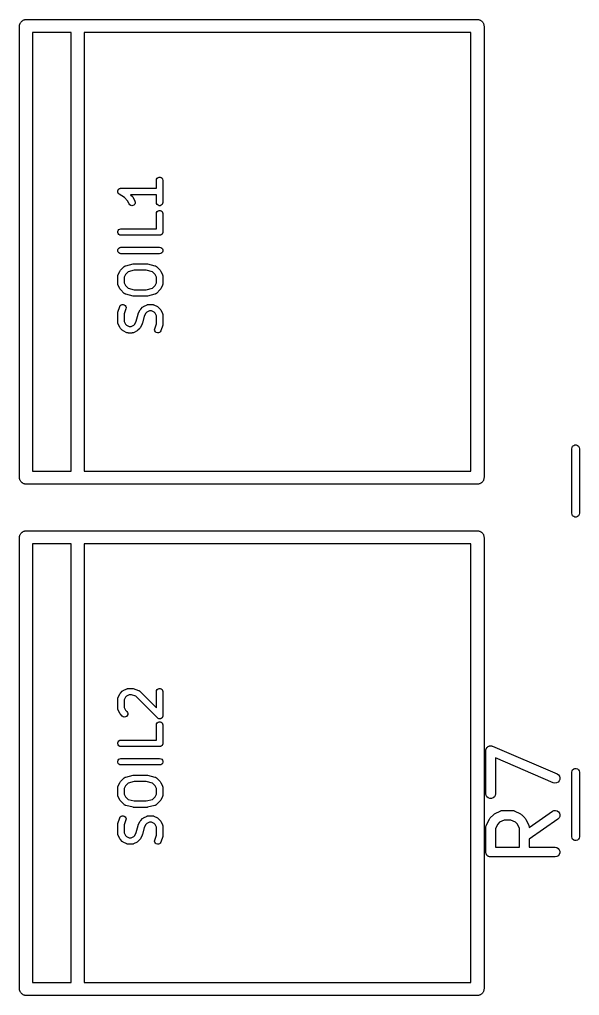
# Model space of a CAD drawing. Extents: x 142.1 to 238.7, y -137.2 to -60.7.
# Drawn here: x 142.3 to 150.98, y -99.46 to -84.34 of the extents above; entities that cross this region are included whole.
import ezdxf

# ---------------------------------------------------------------- set-up
doc = ezdxf.new("R2010")
doc.units = 0
doc.header["$MEASUREMENT"] = 0
doc.layers.add('BLACK', color=7, linetype='CONTINUOUS')

msp = doc.modelspace()

# ---------------------------------------------------------------- linework, layer by layer
at = {"layer": 'Black'}
for p, q in [((142.343, -84.3602), (142.35, -84.3545)), ((142.35, -84.3545), (142.358, -84.3515)), ((142.358, -84.3515), (142.366, -84.347)), ((142.366, -84.347), (142.375, -84.3455)), ((142.375, -84.3455), (142.383, -84.3424)), ((142.383, -84.3424), (142.392, -84.3424)), ((142.392, -84.3424), (142.401, -84.3409)), ((142.401, -84.3409), (143.201, -84.3409)), ((143.201, -84.3409), (149.399, -84.3409)), ((149.399, -84.3409), (149.407, -84.3424)), ((149.407, -84.3424), (149.416, -84.3424)), ((149.416, -84.3424), (149.425, -84.3455)), ((149.425, -84.3455), (149.433, -84.347)), ((149.433, -84.347), (149.441, -84.3515)), ((149.441, -84.3515), (149.449, -84.3545)), ((149.449, -84.3545), (149.456, -84.3602)), ((142.299, -84.4425), (142.301, -84.4337)), ((142.299, -91.4376), (142.299, -84.4425)), ((142.301, -84.4248), (142.304, -84.4165)), ((142.301, -84.4337), (142.301, -84.4248)), ((142.304, -84.4165), (142.305, -84.4077)), ((142.305, -84.4077), (142.31, -84.4)), ((142.31, -84.4), (142.313, -84.3917)), ((142.313, -84.3917), (142.319, -84.3849)), ((142.319, -84.3849), (142.323, -84.3772)), ((142.323, -84.3772), (142.33, -84.3715)), ((142.33, -84.3715), (142.336, -84.3646)), ((142.336, -84.3646), (142.343, -84.3602)), ((149.456, -84.3602), (149.464, -84.3646)), ((149.464, -84.3646), (149.47, -84.3715)), ((149.47, -84.3715), (149.476, -84.3772)), ((149.476, -84.3772), (149.481, -84.3849)), ((149.481, -84.3849), (149.487, -84.3917)), ((149.487, -84.3917), (149.49, -84.4)), ((149.49, -84.4), (149.494, -84.4077)), ((149.494, -84.4077), (149.496, -84.4165)), ((149.496, -84.4165), (149.499, -84.4248)), ((149.499, -84.4248), (149.499, -84.4337)), ((149.499, -84.4337), (149.5, -84.4425)), ((149.5, -84.4425), (149.5, -91.4376)), ((142.502, -84.5441), (142.502, -91.336)), ((143.099, -84.5441), (142.502, -84.5441)), ((143.099, -91.336), (143.099, -84.5441)), ((143.303, -84.5441), (143.303, -91.336)), ((149.297, -84.5441), (143.303, -84.5441)), ((149.297, -91.336), (149.297, -84.5441)), ((144.421, -86.8329), (144.424, -86.8158)), ((144.421, -86.9543), (144.421, -86.8329)), ((144.424, -86.8158), (144.433, -86.8007)), ((144.433, -86.8007), (144.446, -86.7896)), ((144.446, -86.7896), (144.463, -86.7836)), ((144.463, -86.7836), (144.48, -86.7836)), ((144.48, -86.7836), (144.496, -86.7896)), ((144.496, -86.7896), (144.51, -86.8007)), ((144.51, -86.8007), (144.518, -86.8158)), ((144.518, -86.8158), (144.521, -86.8329)), ((144.521, -86.8329), (144.521, -87.1757)), ((143.822, -86.9956), (143.824, -86.99)), ((143.822, -86.9984), (143.822, -86.9956)), ((143.822, -87.0011), (143.822, -86.9984)), ((143.822, -87.007), (143.822, -87.0011)), ((143.822, -87.013), (143.822, -87.007)), ((143.823, -87.0156), (143.822, -87.013)), ((143.823, -87.0183), (143.823, -87.0156)), ((143.826, -87.0237), (143.823, -87.0183)), ((143.824, -86.99), (143.826, -86.9842)), ((143.826, -86.9842), (143.827, -86.9819)), ((143.828, -87.0293), (143.826, -87.0237)), ((143.827, -86.9819), (143.828, -86.9793)), ((143.828, -86.9793), (143.832, -86.9747)), ((143.83, -87.0314), (143.828, -87.0293)), ((143.831, -87.0339), (143.83, -87.0314)), ((143.835, -87.038), (143.831, -87.0339)), ((143.832, -86.9747), (143.835, -86.9697)), ((143.835, -86.9697), (143.838, -86.9681)), ((143.839, -87.0426), (143.835, -87.038)), ((143.838, -86.9681), (143.839, -86.966)), ((143.839, -86.966), (143.844, -86.963)), ((143.842, -87.044), (143.839, -87.0426)), ((143.844, -87.0459), (143.842, -87.044)), ((143.844, -86.963), (143.849, -86.9595)), ((143.925, -87.1003), (143.844, -87.0459)), ((143.849, -86.9595), (143.852, -86.9587)), ((143.852, -86.9587), (143.854, -86.9573)), ((143.854, -86.9573), (143.86, -86.9563)), ((143.86, -86.9563), (143.866, -86.9546)), ((143.866, -86.9546), (143.869, -86.9548)), ((143.869, -86.9548), (143.871, -86.9543)), ((143.871, -86.9543), (144.421, -86.9543)), ((144.421, -87.0543), (144.021, -87.0543)), ((144.021, -87.0543), (144.05, -87.0832)), ((144.421, -87.1757), (144.421, -87.0543)), ((143.973, -87.1482), (143.925, -87.1003)), ((143.998, -87.1981), (143.973, -87.1482)), ((144.008, -87.212), (143.998, -87.1981)), ((144.023, -87.2216), (144.008, -87.212)), ((144.04, -87.2256), (144.023, -87.2216)), ((144.057, -87.2236), (144.04, -87.2256)), ((144.05, -87.0832), (144.054, -87.0898)), ((144.054, -87.0898), (144.059, -87.0962)), ((144.073, -87.2159), (144.057, -87.2236)), ((144.059, -87.0962), (144.088, -87.1534)), ((144.085, -87.2033), (144.073, -87.2159)), ((144.091, -87.1873), (144.085, -87.2033)), ((144.088, -87.1534), (144.093, -87.17)), ((144.093, -87.17), (144.091, -87.1873)), ((144.424, -87.1928), (144.421, -87.1757)), ((144.433, -87.2079), (144.424, -87.1928)), ((144.446, -87.219), (144.433, -87.2079)), ((144.463, -87.225), (144.446, -87.219)), ((144.48, -87.225), (144.463, -87.225)), ((144.496, -87.219), (144.48, -87.225)), ((144.51, -87.2079), (144.496, -87.219)), ((144.518, -87.1928), (144.51, -87.2079)), ((144.521, -87.1757), (144.518, -87.1928)), ((144.421, -87.3471), (144.424, -87.33)), ((144.421, -87.5829), (144.421, -87.3471)), ((144.424, -87.33), (144.433, -87.315)), ((144.433, -87.315), (144.446, -87.3038)), ((144.446, -87.3038), (144.463, -87.2979)), ((144.463, -87.2979), (144.48, -87.2979)), ((144.48, -87.2979), (144.496, -87.3038)), ((144.496, -87.3038), (144.51, -87.315)), ((144.51, -87.315), (144.518, -87.33)), ((144.518, -87.33), (144.521, -87.3471)), ((144.521, -87.3471), (144.521, -87.6329)), ((143.822, -87.6242), (143.828, -87.6079)), ((143.822, -87.6415), (143.822, -87.6242)), ((143.828, -87.6579), (143.822, -87.6415)), ((143.828, -87.6079), (143.839, -87.5946)), ((143.839, -87.6712), (143.828, -87.6579)), ((143.839, -87.5946), (143.854, -87.5859)), ((143.854, -87.6798), (143.839, -87.6712)), ((143.854, -87.5859), (143.871, -87.5829)), ((143.871, -87.6829), (143.854, -87.6798)), ((143.871, -87.5829), (144.421, -87.5829)), ((144.471, -87.6829), (143.871, -87.6829)), ((144.476, -87.6821), (144.471, -87.6829)), ((144.48, -87.6821), (144.476, -87.6821)), ((144.484, -87.6806), (144.48, -87.6821)), ((144.489, -87.6798), (144.484, -87.6806)), ((144.492, -87.6777), (144.489, -87.6798)), ((144.496, -87.6762), (144.492, -87.6777)), ((144.5, -87.6733), (144.496, -87.6762)), ((144.504, -87.6712), (144.5, -87.6733)), ((144.506, -87.6678), (144.504, -87.6712)), ((144.51, -87.665), (144.506, -87.6678)), ((144.512, -87.6612), (144.51, -87.665)), ((144.515, -87.6579), (144.512, -87.6612)), ((144.516, -87.6537), (144.515, -87.6579)), ((144.518, -87.65), (144.516, -87.6537)), ((144.519, -87.6456), (144.518, -87.65)), ((144.521, -87.6415), (144.519, -87.6456)), ((144.521, -87.6329), (144.521, -87.6372)), ((144.521, -87.6372), (144.521, -87.6415)), ((143.822, -87.9099), (143.828, -87.8936)), ((143.822, -87.9273), (143.822, -87.9099)), ((143.828, -87.9436), (143.822, -87.9273)), ((143.828, -87.8936), (143.839, -87.8803)), ((143.839, -87.9569), (143.828, -87.9436)), ((143.839, -87.8803), (143.854, -87.8716)), ((143.854, -87.9656), (143.839, -87.9569)), ((143.854, -87.8716), (143.871, -87.8686)), ((143.871, -87.9686), (143.854, -87.9656)), ((143.871, -87.8686), (144.471, -87.8686)), ((144.471, -87.9686), (143.871, -87.9686)), ((144.471, -87.8686), (144.489, -87.8716)), ((144.489, -87.9656), (144.471, -87.9686)), ((144.489, -87.8716), (144.504, -87.8803)), ((144.504, -87.9569), (144.489, -87.9656)), ((144.504, -87.8803), (144.515, -87.8936)), ((144.515, -87.9436), (144.504, -87.9569)), ((144.515, -87.8936), (144.521, -87.9099)), ((144.521, -87.9273), (144.515, -87.9436)), ((144.521, -87.9099), (144.521, -87.9273)), ((143.945, -88.1558), (144.059, -88.1272)), ((144.059, -88.1272), (144.065, -88.1268)), ((144.065, -88.1268), (144.071, -88.1257)), ((144.071, -88.1257), (144.271, -88.1257)), ((144.271, -88.1257), (144.277, -88.1268)), ((144.277, -88.1268), (144.284, -88.1272)), ((144.284, -88.1272), (144.398, -88.1558)), ((143.827, -88.2962), (143.855, -88.2391)), ((143.855, -88.2391), (143.86, -88.2326)), ((143.86, -88.2326), (143.865, -88.2261)), ((143.865, -88.2261), (143.922, -88.1689)), ((143.922, -88.1689), (143.926, -88.1662)), ((143.926, -88.1662), (143.929, -88.1629)), ((143.929, -88.1629), (143.933, -88.1612)), ((143.933, -88.1612), (143.936, -88.159)), ((143.936, -88.159), (143.941, -88.1577)), ((143.941, -88.1577), (143.945, -88.1558)), ((143.983, -88.2494), (143.941, -88.291)), ((144.078, -88.2257), (143.983, -88.2494)), ((144.265, -88.2257), (144.078, -88.2257)), ((144.36, -88.2494), (144.265, -88.2257)), ((144.402, -88.291), (144.36, -88.2494)), ((144.398, -88.1558), (144.402, -88.1577)), ((144.402, -88.1577), (144.407, -88.159)), ((144.407, -88.159), (144.41, -88.1612)), ((144.41, -88.1612), (144.414, -88.1629)), ((144.414, -88.1629), (144.417, -88.1662)), ((144.417, -88.1662), (144.421, -88.1689)), ((144.421, -88.1689), (144.478, -88.2261)), ((144.478, -88.2261), (144.483, -88.2326)), ((144.483, -88.2326), (144.488, -88.2391)), ((144.488, -88.2391), (144.516, -88.2962)), ((143.821, -88.3186), (143.822, -88.3157)), ((143.821, -88.4329), (143.821, -88.3186)), ((143.822, -88.4357), (143.821, -88.4329)), ((143.822, -88.3129), (143.823, -88.3072)), ((143.822, -88.3157), (143.822, -88.3129)), ((143.822, -88.4386), (143.822, -88.4357)), ((143.823, -88.4442), (143.822, -88.4386)), ((143.823, -88.3072), (143.824, -88.3015)), ((143.824, -88.3015), (143.826, -88.299)), ((143.826, -88.299), (143.827, -88.2962)), ((143.941, -88.291), (143.921, -88.3304)), ((143.921, -88.3304), (143.921, -88.4211)), ((143.921, -88.4211), (143.941, -88.4604)), ((144.421, -88.3304), (144.402, -88.291)), ((144.402, -88.4604), (144.421, -88.4211)), ((144.421, -88.4211), (144.421, -88.3304)), ((144.516, -88.2962), (144.517, -88.299)), ((144.517, -88.299), (144.518, -88.3015)), ((144.518, -88.3015), (144.519, -88.3072)), ((144.519, -88.3072), (144.521, -88.3129)), ((144.521, -88.4386), (144.519, -88.4442)), ((144.521, -88.3129), (144.521, -88.3157)), ((144.521, -88.3157), (144.521, -88.3186)), ((144.521, -88.3186), (144.521, -88.4329)), ((144.521, -88.4329), (144.521, -88.4357)), ((144.521, -88.4357), (144.521, -88.4386)), ((143.824, -88.45), (143.823, -88.4442)), ((143.826, -88.4525), (143.824, -88.45)), ((143.827, -88.4552), (143.826, -88.4525)), ((143.855, -88.5124), (143.827, -88.4552)), ((143.86, -88.5188), (143.855, -88.5124)), ((143.865, -88.5254), (143.86, -88.5188)), ((143.922, -88.5825), (143.865, -88.5254)), ((143.926, -88.5852), (143.922, -88.5825)), ((143.929, -88.5886), (143.926, -88.5852)), ((143.933, -88.5902), (143.929, -88.5886)), ((143.936, -88.5925), (143.933, -88.5902)), ((143.941, -88.5937), (143.936, -88.5925)), ((143.941, -88.4604), (143.983, -88.502)), ((143.983, -88.502), (144.078, -88.5257)), ((144.078, -88.5257), (144.265, -88.5257)), ((144.265, -88.5257), (144.36, -88.502)), ((144.36, -88.502), (144.402, -88.4604)), ((144.407, -88.5925), (144.402, -88.5937)), ((144.41, -88.5902), (144.407, -88.5925)), ((144.414, -88.5886), (144.41, -88.5902)), ((144.417, -88.5852), (144.414, -88.5886)), ((144.421, -88.5825), (144.417, -88.5852)), ((144.478, -88.5254), (144.421, -88.5825)), ((144.483, -88.5188), (144.478, -88.5254)), ((144.488, -88.5124), (144.483, -88.5188)), ((144.516, -88.4552), (144.488, -88.5124)), ((144.517, -88.4525), (144.516, -88.4552)), ((144.518, -88.45), (144.517, -88.4525)), ((144.519, -88.4442), (144.518, -88.45)), ((143.945, -88.5956), (143.941, -88.5937)), ((144.059, -88.6242), (143.945, -88.5956)), ((144.065, -88.6247), (144.059, -88.6242)), ((144.071, -88.6257), (144.065, -88.6247)), ((144.271, -88.6257), (144.071, -88.6257)), ((144.277, -88.6247), (144.271, -88.6257)), ((144.284, -88.6242), (144.277, -88.6247)), ((144.398, -88.5956), (144.284, -88.6242)), ((144.402, -88.5937), (144.398, -88.5956)), ((143.821, -88.89), (143.823, -88.8821)), ((143.821, -89.0329), (143.821, -88.89)), ((143.823, -88.8821), (143.824, -88.8742)), ((143.824, -88.8742), (143.853, -88.7885)), ((143.853, -88.7885), (143.861, -88.7732)), ((143.861, -88.7732), (143.874, -88.7617)), ((143.874, -88.7617), (143.89, -88.7553)), ((143.89, -88.7553), (143.907, -88.7548)), ((143.907, -88.7548), (143.924, -88.7603)), ((143.947, -88.8201), (143.921, -88.8981)), ((143.924, -88.7603), (143.937, -88.7711)), ((143.937, -88.7711), (143.946, -88.7859)), ((143.946, -88.7859), (143.95, -88.8029)), ((143.95, -88.8029), (143.947, -88.8201)), ((144.141, -88.8962), (144.17, -88.8391)), ((144.17, -88.8391), (144.174, -88.8326)), ((144.174, -88.8326), (144.179, -88.8261)), ((144.179, -88.8261), (144.208, -88.7975)), ((144.208, -88.7975), (144.214, -88.7929)), ((144.214, -88.7929), (144.22, -88.7881)), ((144.22, -88.7881), (144.278, -88.7596)), ((144.255, -88.891), (144.233, -88.936)), ((144.272, -88.8739), (144.255, -88.891)), ((144.312, -88.8543), (144.272, -88.8739)), ((144.278, -88.7596), (144.28, -88.7587)), ((144.28, -88.7587), (144.283, -88.7573)), ((144.283, -88.7573), (144.289, -88.7563)), ((144.289, -88.7563), (144.294, -88.7546)), ((144.294, -88.7546), (144.297, -88.7548)), ((144.297, -88.7548), (144.3, -88.7543)), ((144.3, -88.7543), (144.357, -88.7543)), ((144.345, -88.8543), (144.312, -88.8543)), ((144.385, -88.8739), (144.345, -88.8543)), ((144.357, -88.7543), (144.36, -88.7548)), ((144.36, -88.7548), (144.363, -88.7546)), ((144.363, -88.7546), (144.368, -88.7563)), ((144.368, -88.7563), (144.374, -88.7573)), ((144.374, -88.7573), (144.377, -88.7587)), ((144.377, -88.7587), (144.38, -88.7596)), ((144.38, -88.7596), (144.437, -88.7881)), ((144.402, -88.891), (144.385, -88.8739)), ((144.421, -88.9304), (144.402, -88.891)), ((144.437, -88.7881), (144.443, -88.7929)), ((144.443, -88.7929), (144.45, -88.7975)), ((144.45, -88.7975), (144.478, -88.8261)), ((144.478, -88.8261), (144.483, -88.8326)), ((144.483, -88.8326), (144.488, -88.8391)), ((144.488, -88.8391), (144.516, -88.8962)), ((143.822, -89.0357), (143.821, -89.0329)), ((143.822, -89.0386), (143.822, -89.0357)), ((143.823, -89.0442), (143.822, -89.0386)), ((143.824, -89.05), (143.823, -89.0442)), ((143.921, -88.8981), (143.921, -89.0211)), ((143.921, -89.0211), (143.941, -89.0604)), ((144.087, -89.0604), (144.11, -89.0154)), ((144.11, -89.0154), (144.137, -88.9064)), ((144.137, -88.9064), (144.139, -88.9014)), ((144.139, -88.9014), (144.141, -88.8962)), ((144.206, -89.045), (144.203, -89.05)), ((144.233, -88.936), (144.206, -89.045)), ((144.421, -89.0533), (144.421, -88.9304)), ((144.516, -88.8962), (144.517, -88.899)), ((144.517, -88.899), (144.518, -88.9015)), ((144.518, -88.9015), (144.519, -88.9072)), ((144.519, -88.9072), (144.521, -88.9129)), ((144.521, -88.9129), (144.521, -88.9157)), ((144.521, -88.9157), (144.521, -88.9186)), ((144.521, -88.9186), (144.521, -89.0614)), ((143.826, -89.0525), (143.824, -89.05)), ((143.827, -89.0552), (143.826, -89.0525)), ((143.855, -89.1124), (143.827, -89.0552)), ((143.86, -89.1188), (143.855, -89.1124)), ((143.865, -89.1254), (143.86, -89.1188)), ((143.893, -89.1539), (143.865, -89.1254)), ((143.9, -89.1585), (143.893, -89.1539)), ((143.906, -89.1633), (143.9, -89.1585)), ((143.963, -89.1919), (143.906, -89.1633)), ((143.941, -89.0604), (143.958, -89.0775)), ((143.958, -89.0775), (143.998, -89.0971)), ((143.966, -89.1927), (143.963, -89.1919)), ((143.969, -89.1941), (143.966, -89.1927)), ((143.974, -89.1951), (143.969, -89.1941)), ((143.98, -89.1968), (143.974, -89.1951)), ((143.983, -89.1966), (143.98, -89.1968)), ((143.986, -89.1971), (143.983, -89.1966)), ((144.043, -89.1971), (143.986, -89.1971)), ((143.998, -89.0971), (144.031, -89.0971)), ((144.031, -89.0971), (144.07, -89.0775)), ((144.046, -89.1966), (144.043, -89.1971)), ((144.049, -89.1968), (144.046, -89.1966)), ((144.054, -89.1951), (144.049, -89.1968)), ((144.06, -89.1941), (144.054, -89.1951)), ((144.062, -89.1927), (144.06, -89.1941)), ((144.065, -89.1919), (144.062, -89.1927)), ((144.122, -89.1633), (144.065, -89.1919)), ((144.07, -89.0775), (144.087, -89.0604)), ((144.129, -89.1585), (144.122, -89.1633)), ((144.135, -89.1539), (144.129, -89.1585)), ((144.164, -89.1254), (144.135, -89.1539)), ((144.169, -89.1188), (144.164, -89.1254)), ((144.173, -89.1124), (144.169, -89.1188)), ((144.202, -89.0552), (144.173, -89.1124)), ((144.203, -89.05), (144.202, -89.0552)), ((144.393, -89.1485), (144.395, -89.1313)), ((144.396, -89.1655), (144.393, -89.1485)), ((144.395, -89.1313), (144.421, -89.0533)), ((144.405, -89.1803), (144.396, -89.1655)), ((144.419, -89.1911), (144.405, -89.1803)), ((144.436, -89.1966), (144.419, -89.1911)), ((144.453, -89.1961), (144.436, -89.1966)), ((144.469, -89.1897), (144.453, -89.1961)), ((144.482, -89.1782), (144.469, -89.1897)), ((144.49, -89.163), (144.482, -89.1782)), ((144.519, -89.0772), (144.49, -89.163)), ((144.52, -89.0693), (144.519, -89.0772)), ((144.521, -89.0614), (144.52, -89.0693)), ((150.86, -90.99), (150.864, -90.9695)), ((150.86, -91.99), (150.86, -90.99)), ((150.864, -90.9695), (150.874, -90.9514)), ((150.874, -90.9514), (150.89, -90.938)), ((150.89, -90.938), (150.91, -90.9309)), ((150.91, -90.9309), (150.93, -90.9309)), ((150.93, -90.9309), (150.95, -90.938)), ((150.95, -90.938), (150.966, -90.9514)), ((150.966, -90.9514), (150.976, -90.9695)), ((150.976, -90.9695), (150.98, -90.99)), ((150.98, -90.99), (150.98, -91.99)), ((142.301, -91.4464), (142.299, -91.4376)), ((142.301, -91.4553), (142.301, -91.4464)), ((142.304, -91.4636), (142.301, -91.4553)), ((142.305, -91.4724), (142.304, -91.4636)), ((142.502, -91.336), (143.099, -91.336)), ((143.303, -91.336), (149.297, -91.336)), ((149.496, -91.4636), (149.494, -91.4724)), ((149.499, -91.4553), (149.496, -91.4636)), ((149.5, -91.4376), (149.499, -91.4464)), ((149.499, -91.4464), (149.499, -91.4553)), ((142.31, -91.4801), (142.305, -91.4724)), ((142.313, -91.4884), (142.31, -91.4801)), ((142.319, -91.4952), (142.313, -91.4884)), ((142.323, -91.5029), (142.319, -91.4952)), ((142.33, -91.5087), (142.323, -91.5029)), ((142.336, -91.5155), (142.33, -91.5087)), ((142.343, -91.5199), (142.336, -91.5155)), ((142.35, -91.5256), (142.343, -91.5199)), ((142.358, -91.5287), (142.35, -91.5256)), ((142.366, -91.5331), (142.358, -91.5287)), ((142.375, -91.5347), (142.366, -91.5331)), ((142.383, -91.5377), (142.375, -91.5347)), ((142.392, -91.5377), (142.383, -91.5377)), ((142.401, -91.5392), (142.392, -91.5377)), ((143.201, -91.5392), (142.401, -91.5392)), ((149.399, -91.5392), (143.201, -91.5392)), ((149.407, -91.5377), (149.399, -91.5392)), ((149.416, -91.5377), (149.407, -91.5377)), ((149.425, -91.5347), (149.416, -91.5377)), ((149.433, -91.5331), (149.425, -91.5347)), ((149.441, -91.5287), (149.433, -91.5331)), ((149.449, -91.5256), (149.441, -91.5287)), ((149.456, -91.5199), (149.449, -91.5256)), ((149.464, -91.5155), (149.456, -91.5199)), ((149.47, -91.5087), (149.464, -91.5155)), ((149.476, -91.5029), (149.47, -91.5087)), ((149.481, -91.4952), (149.476, -91.5029)), ((149.487, -91.4884), (149.481, -91.4952)), ((149.49, -91.4801), (149.487, -91.4884)), ((149.494, -91.4724), (149.49, -91.4801)), ((150.864, -92.0105), (150.86, -91.99)), ((150.874, -92.0286), (150.864, -92.0105)), ((150.89, -92.042), (150.874, -92.0286)), ((150.91, -92.0491), (150.89, -92.042)), ((150.93, -92.0491), (150.91, -92.0491)), ((150.95, -92.042), (150.93, -92.0491)), ((150.966, -92.0286), (150.95, -92.042)), ((150.976, -92.0105), (150.966, -92.0286)), ((150.98, -91.99), (150.976, -92.0105)), ((142.299, -92.3625), (142.301, -92.3537)), ((142.299, -99.3576), (142.299, -92.3625)), ((142.301, -92.3448), (142.304, -92.3365)), ((142.301, -92.3537), (142.301, -92.3448)), ((142.304, -92.3365), (142.305, -92.3277)), ((142.305, -92.3277), (142.31, -92.32)), ((142.31, -92.32), (142.313, -92.3117)), ((142.313, -92.3117), (142.319, -92.3049)), ((142.319, -92.3049), (142.323, -92.2972)), ((142.323, -92.2972), (142.33, -92.2915)), ((142.33, -92.2915), (142.336, -92.2846)), ((142.336, -92.2846), (142.343, -92.2802)), ((142.343, -92.2802), (142.35, -92.2745)), ((142.35, -92.2745), (142.358, -92.2715)), ((142.358, -92.2715), (142.366, -92.267)), ((142.366, -92.267), (142.375, -92.2655)), ((142.375, -92.2655), (142.383, -92.2624)), ((142.383, -92.2624), (142.392, -92.2624)), ((142.392, -92.2624), (142.401, -92.2609)), ((142.401, -92.2609), (143.201, -92.2609)), ((143.201, -92.2609), (149.399, -92.2609)), ((149.399, -92.2609), (149.407, -92.2624)), ((149.407, -92.2624), (149.416, -92.2624)), ((149.416, -92.2624), (149.425, -92.2655)), ((149.425, -92.2655), (149.433, -92.267)), ((149.433, -92.267), (149.441, -92.2715)), ((149.441, -92.2715), (149.449, -92.2745)), ((149.449, -92.2745), (149.456, -92.2802)), ((149.456, -92.2802), (149.464, -92.2846)), ((149.464, -92.2846), (149.47, -92.2915)), ((149.47, -92.2915), (149.476, -92.2972)), ((149.476, -92.2972), (149.481, -92.3049)), ((149.481, -92.3049), (149.487, -92.3117)), ((149.487, -92.3117), (149.49, -92.32)), ((149.49, -92.32), (149.494, -92.3277)), ((149.494, -92.3277), (149.496, -92.3365)), ((149.496, -92.3365), (149.499, -92.3448)), ((149.499, -92.3448), (149.499, -92.3537)), ((149.499, -92.3537), (149.5, -92.3625)), ((149.5, -92.3625), (149.5, -99.3576)), ((142.502, -92.4641), (142.502, -99.256)), ((143.099, -92.4641), (142.502, -92.4641)), ((143.099, -99.256), (143.099, -92.4641)), ((143.303, -92.4641), (143.303, -99.256)), ((149.297, -92.4641), (143.303, -92.4641)), ((149.297, -99.256), (149.297, -92.4641)), ((143.827, -94.8448), (143.855, -94.7876)), ((143.855, -94.7876), (143.86, -94.7812)), ((143.86, -94.7812), (143.865, -94.7746)), ((143.865, -94.7746), (143.893, -94.7461)), ((143.893, -94.7461), (143.9, -94.7415)), ((143.9, -94.7415), (143.906, -94.7367)), ((143.906, -94.7367), (143.963, -94.7081)), ((143.963, -94.7081), (143.966, -94.7073)), ((143.966, -94.7073), (143.969, -94.7059)), ((143.969, -94.7059), (143.974, -94.7049)), ((143.974, -94.7049), (143.98, -94.7032)), ((143.98, -94.7032), (143.983, -94.7034)), ((143.983, -94.7034), (143.986, -94.7029)), ((143.986, -94.7029), (144.043, -94.7029)), ((144.043, -94.7029), (144.051, -94.7042)), ((144.051, -94.7042), (144.059, -94.7054)), ((144.059, -94.7054), (144.144, -94.734)), ((144.144, -94.734), (144.147, -94.7354)), ((144.147, -94.7354), (144.15, -94.7361)), ((144.15, -94.7361), (144.154, -94.7395)), ((144.154, -94.7395), (144.16, -94.7423)), ((144.16, -94.7423), (144.162, -94.7444)), ((144.162, -94.7444), (144.164, -94.7461)), ((144.164, -94.7461), (144.421, -95.0036)), ((144.421, -94.7529), (144.424, -94.7358)), ((144.421, -95.0036), (144.421, -94.7529)), ((144.424, -94.7358), (144.433, -94.7207)), ((144.433, -94.7207), (144.446, -94.7096)), ((144.446, -94.7096), (144.463, -94.7036)), ((144.463, -94.7036), (144.48, -94.7036)), ((144.48, -94.7036), (144.496, -94.7096)), ((144.496, -94.7096), (144.51, -94.7207)), ((144.51, -94.7207), (144.518, -94.7358)), ((144.518, -94.7358), (144.521, -94.7529)), ((144.521, -94.7529), (144.521, -95.1243)), ((143.821, -94.8671), (143.822, -94.8643)), ((143.821, -95.01), (143.821, -94.8671)), ((143.822, -94.8614), (143.823, -94.8558)), ((143.822, -94.8643), (143.822, -94.8614)), ((143.823, -94.8558), (143.824, -94.85)), ((143.824, -94.85), (143.826, -94.8475)), ((143.826, -94.8475), (143.827, -94.8448)), ((143.941, -94.8396), (143.921, -94.8789)), ((143.921, -94.8789), (143.921, -94.9982)), ((143.958, -94.8225), (143.941, -94.8396)), ((143.998, -94.8029), (143.958, -94.8225)), ((144.035, -94.8029), (143.998, -94.8029)), ((144.102, -94.8251), (144.035, -94.8029)), ((144.436, -95.1596), (144.102, -94.8251)), ((143.822, -95.0128), (143.821, -95.01)), ((143.822, -95.0157), (143.822, -95.0128)), ((143.823, -95.0213), (143.822, -95.0157)), ((143.824, -95.0271), (143.823, -95.0213)), ((143.826, -95.0296), (143.824, -95.0271)), ((143.827, -95.0324), (143.826, -95.0296)), ((143.855, -95.0895), (143.827, -95.0324)), ((143.86, -95.0959), (143.855, -95.0895)), ((143.921, -94.9982), (143.941, -95.0375)), ((143.941, -95.0375), (143.964, -95.0604)), ((143.964, -95.0604), (143.974, -95.0746)), ((143.974, -95.0746), (143.978, -95.0914)), ((143.978, -95.0914), (143.977, -95.1087)), ((143.865, -95.1025), (143.86, -95.0959)), ((143.893, -95.1311), (143.865, -95.1025)), ((143.907, -95.141), (143.893, -95.1311)), ((143.924, -95.1455), (143.907, -95.141)), ((143.942, -95.144), (143.924, -95.1455)), ((143.957, -95.1367), (143.942, -95.144)), ((143.97, -95.1244), (143.957, -95.1367)), ((143.977, -95.1087), (143.97, -95.1244)), ((144.424, -95.25), (144.433, -95.235)), ((144.433, -95.235), (144.446, -95.2238)), ((144.441, -95.1634), (144.436, -95.1596)), ((144.446, -95.1676), (144.441, -95.1634)), ((144.448, -95.1683), (144.446, -95.1676)), ((144.446, -95.2238), (144.463, -95.2179)), ((144.45, -95.1696), (144.448, -95.1683)), ((144.457, -95.1713), (144.45, -95.1696)), ((144.463, -95.1735), (144.457, -95.1713)), ((144.465, -95.1735), (144.463, -95.1735)), ((144.463, -95.2179), (144.48, -95.2179)), ((144.467, -95.1741), (144.465, -95.1735)), ((144.474, -95.1735), (144.467, -95.1741)), ((144.48, -95.1735), (144.474, -95.1735)), ((144.482, -95.1728), (144.48, -95.1735)), ((144.48, -95.2179), (144.496, -95.2238)), ((144.484, -95.1726), (144.482, -95.1728)), ((144.49, -95.1698), (144.484, -95.1726)), ((144.496, -95.1676), (144.49, -95.1698)), ((144.498, -95.1662), (144.496, -95.1676)), ((144.496, -95.2238), (144.51, -95.235)), ((144.5, -95.1652), (144.498, -95.1662)), ((144.505, -95.1606), (144.5, -95.1652)), ((144.51, -95.1564), (144.505, -95.1606)), ((144.511, -95.1545), (144.51, -95.1564)), ((144.51, -95.235), (144.518, -95.25)), ((144.512, -95.153), (144.511, -95.1545)), ((144.515, -95.147), (144.512, -95.153)), ((144.518, -95.1414), (144.515, -95.147)), ((144.519, -95.1392), (144.518, -95.1414)), ((144.52, -95.1372), (144.519, -95.1392)), ((144.521, -95.1243), (144.52, -95.1307)), ((144.52, -95.1307), (144.52, -95.1372)), ((144.421, -95.2671), (144.424, -95.25)), ((144.421, -95.5029), (144.421, -95.2671)), ((144.518, -95.25), (144.521, -95.2671)), ((144.521, -95.2671), (144.521, -95.5529)), ((143.822, -95.5442), (143.828, -95.5279)), ((143.822, -95.5615), (143.822, -95.5442)), ((143.828, -95.5279), (143.839, -95.5146)), ((143.839, -95.5146), (143.854, -95.5059)), ((143.854, -95.5059), (143.871, -95.5029)), ((143.871, -95.5029), (144.421, -95.5029)), ((143.828, -95.5779), (143.822, -95.5615)), ((143.839, -95.5912), (143.828, -95.5779)), ((143.854, -95.5998), (143.839, -95.5912)), ((143.871, -95.6029), (143.854, -95.5998)), ((144.471, -95.6029), (143.871, -95.6029)), ((144.476, -95.6021), (144.471, -95.6029)), ((144.48, -95.6021), (144.476, -95.6021)), ((144.484, -95.6006), (144.48, -95.6021)), ((144.489, -95.5998), (144.484, -95.6006)), ((144.492, -95.5977), (144.489, -95.5998)), ((144.496, -95.5962), (144.492, -95.5977)), ((144.5, -95.5933), (144.496, -95.5962)), ((144.504, -95.5912), (144.5, -95.5933)), ((144.506, -95.5878), (144.504, -95.5912)), ((144.51, -95.585), (144.506, -95.5878)), ((144.512, -95.5812), (144.51, -95.585)), ((144.515, -95.5779), (144.512, -95.5812)), ((144.516, -95.5737), (144.515, -95.5779)), ((144.518, -95.57), (144.516, -95.5737)), ((144.519, -95.5656), (144.518, -95.57)), ((144.521, -95.5615), (144.519, -95.5656)), ((144.521, -95.5529), (144.521, -95.5572)), ((144.521, -95.5572), (144.521, -95.5615)), ((149.527, -95.6667), (149.529, -95.6582)), ((149.527, -96.3333), (149.527, -95.6667)), ((149.529, -95.6495), (149.531, -95.6454)), ((149.529, -95.6582), (149.529, -95.6495)), ((149.531, -95.6454), (149.532, -95.641)), ((149.532, -95.641), (149.536, -95.6335)), ((149.536, -95.6335), (149.54, -95.6256)), ((149.54, -95.6256), (149.543, -95.6223)), ((149.543, -95.6223), (149.545, -95.6185)), ((149.545, -95.6185), (149.552, -95.6129)), ((149.552, -95.6129), (149.557, -95.6066)), ((149.557, -95.6066), (149.561, -95.6046)), ((149.561, -95.6046), (149.565, -95.6017)), ((149.565, -95.6017), (149.573, -95.5988)), ((149.573, -95.5988), (149.581, -95.5949)), ((149.581, -95.5949), (149.585, -95.5943)), ((149.585, -95.5943), (149.589, -95.5928)), ((149.589, -95.5928), (149.598, -95.5928)), ((149.598, -95.5928), (149.607, -95.5918)), ((149.607, -95.5918), (149.611, -95.5928)), ((149.611, -95.5928), (149.615, -95.5928)), ((149.615, -95.5928), (149.624, -95.5958)), ((149.624, -95.5958), (149.632, -95.5977)), ((149.632, -95.5977), (150.632, -96.0263)), ((143.822, -95.8299), (143.828, -95.8136)), ((143.822, -95.8473), (143.822, -95.8299)), ((143.828, -95.8636), (143.822, -95.8473)), ((143.828, -95.8136), (143.839, -95.8003)), ((143.839, -95.8003), (143.854, -95.7916)), ((143.854, -95.7916), (143.871, -95.7886)), ((143.871, -95.7886), (144.471, -95.7886)), ((144.471, -95.7886), (144.489, -95.7916)), ((144.489, -95.7916), (144.504, -95.8003)), ((144.504, -95.8003), (144.515, -95.8136)), ((144.515, -95.8136), (144.521, -95.8299)), ((144.521, -95.8473), (144.515, -95.8636)), ((144.521, -95.8299), (144.521, -95.8473)), ((150.573, -96.1642), (149.677, -95.7804)), ((149.677, -95.7804), (149.677, -96.3333)), ((143.839, -95.8769), (143.828, -95.8636)), ((143.854, -95.8856), (143.839, -95.8769)), ((143.871, -95.8886), (143.854, -95.8856)), ((144.471, -95.8886), (143.871, -95.8886)), ((144.489, -95.8856), (144.471, -95.8886)), ((144.504, -95.8769), (144.489, -95.8856)), ((144.515, -95.8636), (144.504, -95.8769)), ((150.86, -96), (150.864, -95.9795)), ((150.86, -97), (150.86, -96)), ((150.864, -95.9795), (150.874, -95.9614)), ((150.874, -95.9614), (150.89, -95.948)), ((150.89, -95.948), (150.91, -95.9409)), ((150.91, -95.9409), (150.93, -95.9409)), ((150.93, -95.9409), (150.95, -95.948)), ((150.95, -95.948), (150.966, -95.9614)), ((150.966, -95.9614), (150.976, -95.9795)), ((150.976, -95.9795), (150.98, -96)), ((150.98, -96), (150.98, -97)), ((143.86, -96.1526), (143.865, -96.1461)), ((143.865, -96.1461), (143.922, -96.0889)), ((143.922, -96.0889), (143.926, -96.0862)), ((143.926, -96.0862), (143.929, -96.0829)), ((143.929, -96.0829), (143.933, -96.0812)), ((143.933, -96.0812), (143.936, -96.079)), ((143.936, -96.079), (143.941, -96.0777)), ((143.941, -96.0777), (143.945, -96.0758)), ((143.945, -96.0758), (144.059, -96.0472)), ((144.078, -96.1457), (143.983, -96.1694)), ((144.059, -96.0472), (144.065, -96.0468)), ((144.065, -96.0468), (144.071, -96.0457)), ((144.071, -96.0457), (144.271, -96.0457)), ((144.265, -96.1457), (144.078, -96.1457)), ((144.36, -96.1694), (144.265, -96.1457)), ((144.271, -96.0457), (144.277, -96.0468)), ((144.277, -96.0468), (144.284, -96.0472)), ((144.284, -96.0472), (144.398, -96.0758)), ((144.398, -96.0758), (144.402, -96.0777)), ((144.402, -96.0777), (144.407, -96.079)), ((144.407, -96.079), (144.41, -96.0812)), ((144.41, -96.0812), (144.414, -96.0829)), ((144.414, -96.0829), (144.417, -96.0862)), ((144.417, -96.0862), (144.421, -96.0889)), ((144.421, -96.0889), (144.478, -96.1461)), ((144.478, -96.1461), (144.483, -96.1526)), ((150.632, -96.0263), (150.654, -96.0406)), ((150.665, -96.1363), (150.647, -96.1553)), ((150.654, -96.0406), (150.669, -96.0614)), ((150.675, -96.1124), (150.665, -96.1363)), ((150.669, -96.0614), (150.677, -96.0864)), ((150.677, -96.0864), (150.675, -96.1124)), ((143.821, -96.2386), (143.822, -96.2357)), ((143.821, -96.3529), (143.821, -96.2386)), ((143.822, -96.2329), (143.823, -96.2272)), ((143.822, -96.2357), (143.822, -96.2329)), ((143.823, -96.2272), (143.824, -96.2215)), ((143.824, -96.2215), (143.826, -96.219)), ((143.826, -96.219), (143.827, -96.2162)), ((143.827, -96.2162), (143.855, -96.1591)), ((143.855, -96.1591), (143.86, -96.1526)), ((143.941, -96.211), (143.921, -96.2504)), ((143.921, -96.2504), (143.921, -96.3411)), ((143.983, -96.1694), (143.941, -96.211)), ((144.402, -96.211), (144.36, -96.1694)), ((144.421, -96.2504), (144.402, -96.211)), ((144.421, -96.3411), (144.421, -96.2504)), ((144.483, -96.1526), (144.488, -96.1591)), ((144.488, -96.1591), (144.516, -96.2162)), ((144.516, -96.2162), (144.517, -96.219)), ((144.517, -96.219), (144.518, -96.2215)), ((144.518, -96.2215), (144.519, -96.2272)), ((144.519, -96.2272), (144.521, -96.2329)), ((144.521, -96.2329), (144.521, -96.2357)), ((144.521, -96.2357), (144.521, -96.2386)), ((144.521, -96.2386), (144.521, -96.3529)), ((150.598, -96.1701), (150.573, -96.1642)), ((150.624, -96.167), (150.598, -96.1701)), ((150.647, -96.1553), (150.624, -96.167)), ((143.822, -96.3557), (143.821, -96.3529)), ((143.822, -96.3586), (143.822, -96.3557)), ((143.823, -96.3642), (143.822, -96.3586)), ((143.824, -96.37), (143.823, -96.3642)), ((143.826, -96.3725), (143.824, -96.37)), ((143.827, -96.3752), (143.826, -96.3725)), ((143.855, -96.4324), (143.827, -96.3752)), ((143.86, -96.4388), (143.855, -96.4324)), ((143.865, -96.4454), (143.86, -96.4388)), ((143.922, -96.5025), (143.865, -96.4454)), ((143.921, -96.3411), (143.941, -96.3804)), ((143.941, -96.3804), (143.983, -96.422)), ((143.983, -96.422), (144.078, -96.4457)), ((144.078, -96.4457), (144.265, -96.4457)), ((144.265, -96.4457), (144.36, -96.422)), ((144.36, -96.422), (144.402, -96.3804)), ((144.402, -96.3804), (144.421, -96.3411)), ((144.478, -96.4454), (144.421, -96.5025)), ((144.483, -96.4388), (144.478, -96.4454)), ((144.488, -96.4324), (144.483, -96.4388)), ((144.516, -96.3752), (144.488, -96.4324)), ((144.517, -96.3725), (144.516, -96.3752)), ((144.518, -96.37), (144.517, -96.3725)), ((144.519, -96.3642), (144.518, -96.37)), ((144.521, -96.3586), (144.519, -96.3642)), ((144.521, -96.3529), (144.521, -96.3557)), ((144.521, -96.3557), (144.521, -96.3586)), ((149.532, -96.359), (149.527, -96.3333)), ((149.545, -96.3815), (149.532, -96.359)), ((149.565, -96.3983), (149.545, -96.3815)), ((149.589, -96.4072), (149.565, -96.3983)), ((149.615, -96.4072), (149.589, -96.4072)), ((149.64, -96.3983), (149.615, -96.4072)), ((149.66, -96.3815), (149.64, -96.3983)), ((149.673, -96.359), (149.66, -96.3815)), ((149.677, -96.3333), (149.673, -96.359)), ((143.926, -96.5052), (143.922, -96.5025)), ((143.929, -96.5086), (143.926, -96.5052)), ((143.933, -96.5102), (143.929, -96.5086)), ((143.936, -96.5125), (143.933, -96.5102)), ((143.941, -96.5137), (143.936, -96.5125)), ((143.945, -96.5156), (143.941, -96.5137)), ((144.059, -96.5442), (143.945, -96.5156)), ((144.065, -96.5447), (144.059, -96.5442)), ((144.071, -96.5457), (144.065, -96.5447)), ((144.271, -96.5457), (144.071, -96.5457)), ((144.277, -96.5447), (144.271, -96.5457)), ((144.284, -96.5442), (144.277, -96.5447)), ((144.398, -96.5156), (144.284, -96.5442)), ((144.402, -96.5137), (144.398, -96.5156)), ((144.407, -96.5125), (144.402, -96.5137)), ((144.41, -96.5102), (144.407, -96.5125)), ((144.414, -96.5086), (144.41, -96.5102)), ((144.417, -96.5052), (144.414, -96.5086)), ((144.421, -96.5025), (144.417, -96.5052)), ((149.664, -96.6472), (149.759, -96.5996)), ((149.759, -96.5996), (149.763, -96.5984)), ((149.763, -96.5984), (149.767, -96.5962)), ((149.767, -96.5962), (149.776, -96.5947)), ((149.776, -96.5947), (149.784, -96.5922)), ((149.784, -96.5922), (149.789, -96.5924)), ((149.789, -96.5924), (149.793, -96.5917)), ((149.793, -96.5917), (149.936, -96.5917)), ((149.936, -96.5917), (149.94, -96.5924)), ((149.94, -96.5924), (149.944, -96.5922)), ((149.944, -96.5922), (149.953, -96.5947)), ((149.953, -96.5947), (149.961, -96.5962)), ((149.961, -96.5962), (149.965, -96.5984)), ((149.965, -96.5984), (149.969, -96.5996)), ((149.969, -96.5996), (150.064, -96.6472)), ((150.201, -96.8561), (150.559, -96.6052)), ((150.559, -96.6052), (150.583, -96.5942)), ((150.583, -96.5942), (150.609, -96.592)), ((150.609, -96.592), (150.634, -96.5987)), ((150.634, -96.5987), (150.655, -96.6136)), ((143.824, -96.7942), (143.853, -96.7085)), ((143.853, -96.7085), (143.861, -96.6932)), ((143.861, -96.6932), (143.874, -96.6817)), ((143.874, -96.6817), (143.89, -96.6753)), ((143.89, -96.6753), (143.907, -96.6748)), ((143.907, -96.6748), (143.924, -96.6803)), ((143.947, -96.7401), (143.921, -96.8181)), ((143.924, -96.6803), (143.937, -96.6911)), ((143.937, -96.6911), (143.946, -96.7059)), ((143.946, -96.7059), (143.95, -96.7229)), ((143.95, -96.7229), (143.947, -96.7401)), ((144.17, -96.7591), (144.174, -96.7526)), ((144.174, -96.7526), (144.179, -96.7461)), ((144.179, -96.7461), (144.208, -96.7175)), ((144.208, -96.7175), (144.214, -96.7129)), ((144.214, -96.7129), (144.22, -96.7081)), ((144.22, -96.7081), (144.278, -96.6796)), ((144.278, -96.6796), (144.28, -96.6787)), ((144.28, -96.6787), (144.283, -96.6773)), ((144.283, -96.6773), (144.289, -96.6763)), ((144.289, -96.6763), (144.294, -96.6746)), ((144.294, -96.6746), (144.297, -96.6748)), ((144.297, -96.6748), (144.3, -96.6743)), ((144.3, -96.6743), (144.357, -96.6743)), ((144.357, -96.6743), (144.36, -96.6748)), ((144.36, -96.6748), (144.363, -96.6746)), ((144.363, -96.6746), (144.368, -96.6763)), ((144.368, -96.6763), (144.374, -96.6773)), ((144.374, -96.6773), (144.377, -96.6787)), ((144.377, -96.6787), (144.38, -96.6796)), ((144.38, -96.6796), (144.437, -96.7081)), ((144.437, -96.7081), (144.443, -96.7129)), ((144.443, -96.7129), (144.45, -96.7175)), ((144.45, -96.7175), (144.478, -96.7461)), ((144.478, -96.7461), (144.483, -96.7526)), ((144.483, -96.7526), (144.488, -96.7591)), ((149.535, -96.8236), (149.583, -96.7284)), ((149.583, -96.7284), (149.59, -96.7187)), ((149.59, -96.7187), (149.597, -96.7089)), ((149.597, -96.7089), (149.645, -96.6613)), ((149.645, -96.6613), (149.654, -96.6544)), ((149.654, -96.6544), (149.664, -96.6472)), ((149.811, -96.7417), (149.742, -96.7759)), ((149.918, -96.7417), (149.811, -96.7417)), ((149.987, -96.7759), (149.918, -96.7417)), ((150.064, -96.6472), (150.074, -96.6544)), ((150.074, -96.6544), (150.084, -96.6613)), ((150.084, -96.6613), (150.132, -96.7089)), ((150.132, -96.7089), (150.138, -96.7187)), ((150.138, -96.7187), (150.146, -96.7284)), ((150.146, -96.7284), (150.193, -96.8236)), ((150.645, -96.7281), (150.201, -97.039)), ((150.664, -96.7097), (150.645, -96.7281)), ((150.655, -96.6136), (150.67, -96.635)), ((150.675, -96.6861), (150.664, -96.7097)), ((150.67, -96.635), (150.677, -96.6601)), ((150.677, -96.6601), (150.675, -96.6861)), ((143.821, -96.81), (143.823, -96.8021)), ((143.821, -96.9529), (143.821, -96.81)), ((143.823, -96.8021), (143.824, -96.7942)), ((143.921, -96.8181), (143.921, -96.9411)), ((144.11, -96.9354), (144.137, -96.8264)), ((144.137, -96.8264), (144.139, -96.8214)), ((144.139, -96.8214), (144.141, -96.8162)), ((144.141, -96.8162), (144.17, -96.7591)), ((144.233, -96.856), (144.206, -96.965)), ((144.255, -96.811), (144.233, -96.856)), ((144.272, -96.7939), (144.255, -96.811)), ((144.312, -96.7743), (144.272, -96.7939)), ((144.345, -96.7743), (144.312, -96.7743)), ((144.385, -96.7939), (144.345, -96.7743)), ((144.402, -96.811), (144.385, -96.7939)), ((144.421, -96.8504), (144.402, -96.811)), ((144.421, -96.9733), (144.421, -96.8504)), ((144.488, -96.7591), (144.516, -96.8162)), ((144.516, -96.8162), (144.517, -96.819)), ((144.517, -96.819), (144.518, -96.8215)), ((144.518, -96.8215), (144.519, -96.8272)), ((144.519, -96.8272), (144.521, -96.8329)), ((144.521, -96.8329), (144.521, -96.8357)), ((144.521, -96.8357), (144.521, -96.8386)), ((144.521, -96.8386), (144.521, -96.9814)), ((149.527, -96.8571), (149.528, -96.8529)), ((149.527, -97.2381), (149.527, -96.8571)), ((149.528, -96.8486), (149.53, -96.8401)), ((149.528, -96.8529), (149.528, -96.8486)), ((149.53, -96.8401), (149.532, -96.8315)), ((149.532, -96.8315), (149.534, -96.8277)), ((149.534, -96.8277), (149.535, -96.8236)), ((149.712, -96.8063), (149.677, -96.8748)), ((149.677, -96.8748), (149.677, -97.1631)), ((149.742, -96.7759), (149.712, -96.8063)), ((150.017, -96.8063), (149.987, -96.7759)), ((150.051, -96.8748), (150.017, -96.8063)), ((150.051, -97.1631), (150.051, -96.8748)), ((150.193, -96.8236), (150.195, -96.8277)), ((150.195, -96.8277), (150.197, -96.8315)), ((150.197, -96.8315), (150.198, -96.8401)), ((150.198, -96.8401), (150.201, -96.8486)), ((150.201, -96.8486), (150.2, -96.8529)), ((150.2, -96.8529), (150.201, -96.8561)), ((143.822, -96.9557), (143.821, -96.9529)), ((143.822, -96.9586), (143.822, -96.9557)), ((143.823, -96.9642), (143.822, -96.9586)), ((143.824, -96.97), (143.823, -96.9642)), ((143.826, -96.9725), (143.824, -96.97)), ((143.827, -96.9752), (143.826, -96.9725)), ((143.855, -97.0324), (143.827, -96.9752)), ((143.86, -97.0388), (143.855, -97.0324)), ((143.865, -97.0454), (143.86, -97.0388)), ((143.893, -97.0739), (143.865, -97.0454)), ((143.921, -96.9411), (143.941, -96.9804)), ((143.941, -96.9804), (143.958, -96.9975)), ((143.958, -96.9975), (143.998, -97.0171)), ((143.998, -97.0171), (144.031, -97.0171)), ((144.031, -97.0171), (144.07, -96.9975)), ((144.07, -96.9975), (144.087, -96.9804)), ((144.087, -96.9804), (144.11, -96.9354)), ((144.164, -97.0454), (144.135, -97.0739)), ((144.169, -97.0388), (144.164, -97.0454)), ((144.173, -97.0324), (144.169, -97.0388)), ((144.202, -96.9752), (144.173, -97.0324)), ((144.203, -96.97), (144.202, -96.9752)), ((144.206, -96.965), (144.203, -96.97)), ((144.393, -97.0685), (144.395, -97.0513)), ((144.395, -97.0513), (144.421, -96.9733)), ((144.519, -96.9972), (144.49, -97.083)), ((144.52, -96.9893), (144.519, -96.9972)), ((144.521, -96.9814), (144.52, -96.9893)), ((150.201, -97.039), (150.201, -97.1631)), ((150.864, -97.0205), (150.86, -97)), ((150.874, -97.0386), (150.864, -97.0205)), ((150.89, -97.052), (150.874, -97.0386)), ((150.91, -97.0591), (150.89, -97.052)), ((150.93, -97.0591), (150.91, -97.0591)), ((150.95, -97.052), (150.93, -97.0591)), ((150.966, -97.0386), (150.95, -97.052)), ((150.976, -97.0205), (150.966, -97.0386)), ((150.98, -97), (150.976, -97.0205)), ((143.9, -97.0785), (143.893, -97.0739)), ((143.906, -97.0833), (143.9, -97.0785)), ((143.963, -97.1119), (143.906, -97.0833)), ((143.966, -97.1127), (143.963, -97.1119)), ((143.969, -97.1141), (143.966, -97.1127)), ((143.974, -97.1151), (143.969, -97.1141)), ((143.98, -97.1168), (143.974, -97.1151)), ((143.983, -97.1166), (143.98, -97.1168)), ((143.986, -97.1171), (143.983, -97.1166)), ((144.043, -97.1171), (143.986, -97.1171)), ((144.046, -97.1166), (144.043, -97.1171)), ((144.049, -97.1168), (144.046, -97.1166)), ((144.054, -97.1151), (144.049, -97.1168)), ((144.06, -97.1141), (144.054, -97.1151)), ((144.062, -97.1127), (144.06, -97.1141)), ((144.065, -97.1119), (144.062, -97.1127)), ((144.122, -97.0833), (144.065, -97.1119)), ((144.129, -97.0785), (144.122, -97.0833)), ((144.135, -97.0739), (144.129, -97.0785)), ((144.396, -97.0855), (144.393, -97.0685)), ((144.405, -97.1003), (144.396, -97.0855)), ((144.419, -97.1111), (144.405, -97.1003)), ((144.436, -97.1166), (144.419, -97.1111)), ((144.453, -97.1161), (144.436, -97.1166)), ((144.469, -97.1097), (144.453, -97.1161)), ((144.482, -97.0982), (144.469, -97.1097)), ((144.49, -97.083), (144.482, -97.0982)), ((149.677, -97.1631), (150.051, -97.1631)), ((150.201, -97.1631), (150.602, -97.1631)), ((150.602, -97.1631), (150.628, -97.1676)), ((150.628, -97.1676), (150.651, -97.1806)), ((150.651, -97.1806), (150.667, -97.2006)), ((150.667, -97.2006), (150.676, -97.2251)), ((149.529, -97.2446), (149.527, -97.2381)), ((149.529, -97.2511), (149.529, -97.2446)), ((149.531, -97.2573), (149.529, -97.2511)), ((149.532, -97.2637), (149.531, -97.2573)), ((149.535, -97.2694), (149.532, -97.2637)), ((149.537, -97.2756), (149.535, -97.2694)), ((149.542, -97.2806), (149.537, -97.2756)), ((149.545, -97.2863), (149.542, -97.2806)), ((149.55, -97.2905), (149.545, -97.2863)), ((149.554, -97.2955), (149.55, -97.2905)), ((149.56, -97.2988), (149.554, -97.2955)), ((149.565, -97.303), (149.56, -97.2988)), ((149.571, -97.3053), (149.565, -97.303)), ((149.577, -97.3086), (149.571, -97.3053)), ((149.583, -97.3097), (149.577, -97.3086)), ((149.589, -97.312), (149.583, -97.3097)), ((149.596, -97.312), (149.589, -97.312)), ((149.602, -97.3131), (149.596, -97.312)), ((150.602, -97.3131), (149.602, -97.3131)), ((150.628, -97.3086), (150.602, -97.3131)), ((150.651, -97.2955), (150.628, -97.3086)), ((150.667, -97.2756), (150.651, -97.2955)), ((150.676, -97.2511), (150.667, -97.2756)), ((150.676, -97.2251), (150.676, -97.2511)), ((142.502, -99.256), (143.099, -99.256)), ((143.303, -99.256), (149.297, -99.256)), ((142.301, -99.3664), (142.299, -99.3576)), ((142.301, -99.3753), (142.301, -99.3664)), ((142.304, -99.3836), (142.301, -99.3753)), ((142.305, -99.3924), (142.304, -99.3836)), ((142.31, -99.4001), (142.305, -99.3924)), ((142.313, -99.4084), (142.31, -99.4001)), ((142.319, -99.4152), (142.313, -99.4084)), ((142.323, -99.4229), (142.319, -99.4152)), ((142.33, -99.4287), (142.323, -99.4229)), ((142.336, -99.4355), (142.33, -99.4287)), ((142.343, -99.4399), (142.336, -99.4355)), ((142.35, -99.4456), (142.343, -99.4399)), ((142.358, -99.4487), (142.35, -99.4456)), ((142.366, -99.4531), (142.358, -99.4487)), ((142.375, -99.4547), (142.366, -99.4531)), ((142.383, -99.4577), (142.375, -99.4547)), ((142.392, -99.4577), (142.383, -99.4577)), ((142.401, -99.4592), (142.392, -99.4577)), ((143.201, -99.4592), (142.401, -99.4592)), ((149.399, -99.4592), (143.201, -99.4592)), ((149.407, -99.4577), (149.399, -99.4592)), ((149.416, -99.4577), (149.407, -99.4577)), ((149.425, -99.4547), (149.416, -99.4577)), ((149.433, -99.4531), (149.425, -99.4547)), ((149.441, -99.4487), (149.433, -99.4531)), ((149.449, -99.4456), (149.441, -99.4487)), ((149.456, -99.4399), (149.449, -99.4456)), ((149.464, -99.4355), (149.456, -99.4399)), ((149.47, -99.4287), (149.464, -99.4355)), ((149.476, -99.4229), (149.47, -99.4287)), ((149.481, -99.4152), (149.476, -99.4229)), ((149.487, -99.4084), (149.481, -99.4152)), ((149.49, -99.4001), (149.487, -99.4084)), ((149.494, -99.3924), (149.49, -99.4001)), ((149.496, -99.3836), (149.494, -99.3924)), ((149.499, -99.3753), (149.496, -99.3836)), ((149.5, -99.3576), (149.499, -99.3664)), ((149.499, -99.3664), (149.499, -99.3753))]:
    msp.add_line(p, q, dxfattribs=at)

doc.saveas('drawing.dxf')
